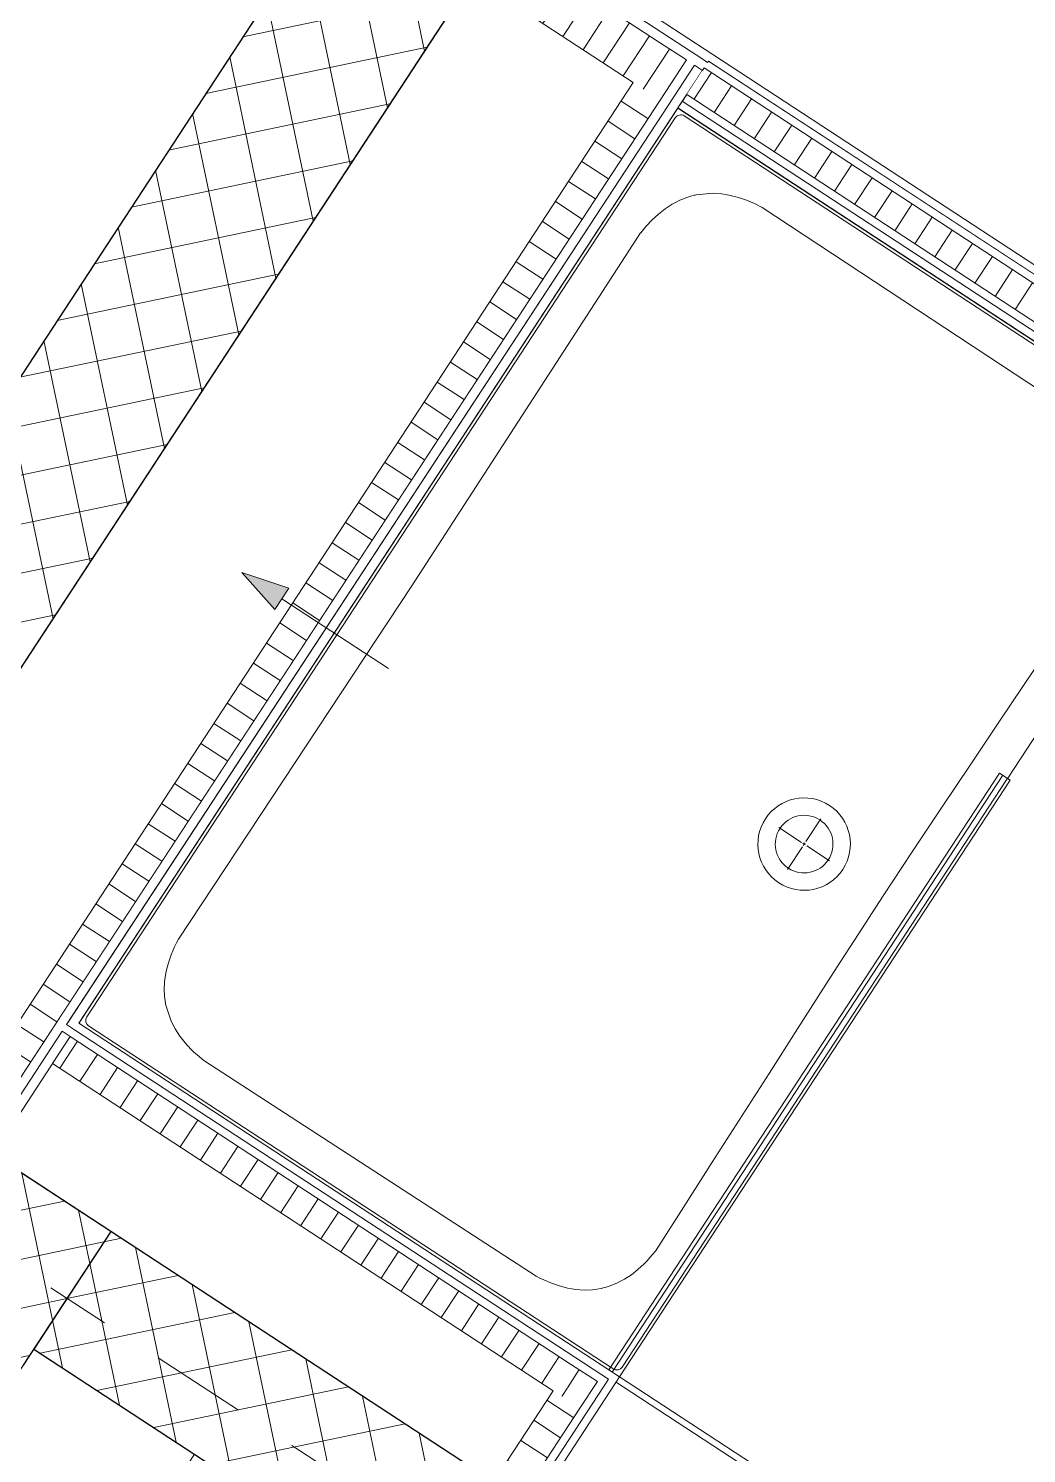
# Model space of a CAD drawing. Header units: metres. Extents: x 2696278.3 to 2696314, y 1245153.2 to 1245192.4.
# Drawn here: x 2696298.548 to 2696300.108, y 1245168.607 to 1245170.835 of the extents above; entities that cross this region are included whole.
import ezdxf

# ---------------------------------------------------------------- set-up
doc = ezdxf.new("R2010")
doc.units = ezdxf.units.M
doc.set_wipeout_variables(frame=1)
doc.linetypes.add('000_hbf_Strichpunkt 3_1_1mm Achsen', pattern=[0.25, 0.15, -0.05, 0, -0.05])
doc.linetypes.add('Wipeout_Contour', pattern=[10000, 0, -10000])
for name, color, linetype in [('0_C22_Innenwandkonstruktion.3D', 7, 'Continuous'), ('0_C22_Innenwandkonstruktion.3D Bauteilschraffuren', 7, 'Continuous'), ('0_C22_Innenwandkonstruktion.3D Schichttrennlinien', 7, 'Continuous'), ('0_E33_Sonnenschutz.3D', 7, 'Continuous'), ('0_G11_Feststehende Trennwand.3D', 7, 'Continuous'), ('0_G11_Feststehende Trennwand.3D Bauteilschraffuren', 7, 'Continuous'), ('0_G20_Bodenbelag.3D', 7, 'Continuous'), ('1_M01_Achsen.V', 7, 'Continuous'), ('1_R01_Raumstempel.V', 7, 'Continuous'), ('1_R01_Raumstempel.V Kontur', 7, 'Continuous')]:
    doc.layers.add(name, color=color, linetype=linetype)
pattern_1 = [(56.8, (2696295.289407, 1245171.756836), (-0.03137866, 0.02053362), [])]
pattern_2 = [(191.8, (2696295.28941, 1245171.756836), (-0.0153372, 0.07341505), []), (281.8, (2696295.28941, 1245171.756836), (0.07341505, 0.0153372), [])]
pattern_3 = [(56.7999, (2696295.289407, 1245171.756836), (-0.0313786, 0.0205337), [])]

msp = doc.modelspace()

# ---------------------------------------------------------------- linework, layer by layer
at = {"layer": '0_E33_Sonnenschutz.3D', "color": 7, "linetype": 'Continuous', "lineweight": 13}
for p, q in [((2696299.5787, 1245170.5713), (2696299.5851, 1245170.5732)), ((2696299.5851, 1245170.5732), (2696299.5884, 1245170.5741)), ((2696299.5884, 1245170.5741), (2696299.59, 1245170.5744)), ((2696299.59, 1245170.5744), (2696299.5917, 1245170.5748)), ((2696299.5917, 1245170.5748), (2696299.6181, 1245170.5772)), ((2696299.6181, 1245170.5772), (2696299.6314, 1245170.5763)), ((2696299.6314, 1245170.5763), (2696299.6381, 1245170.5753)), ((2696299.6381, 1245170.5753), (2696299.6447, 1245170.574)), ((2696299.6447, 1245170.574), (2696299.6576, 1245170.5707)), ((2696299.6576, 1245170.5707), (2696299.6702, 1245170.5663)), ((2696299.6702, 1245170.5663), (2696299.6764, 1245170.5638)), ((2696299.6764, 1245170.5638), (2696299.6826, 1245170.5611)), ((2696299.6826, 1245170.5611), (2696299.6946, 1245170.5551)), ((2696299.6946, 1245170.5551), (2696299.6946, 1245170.5551)), ((2696300.2119, 1245170.214), (2696299.6946, 1245170.5551)), ((2696300.1587, 1245169.8905), (2696300.0669, 1245169.7534)), ((2696300.0669, 1245169.7534), (2696300.0211, 1245169.6848)), ((2696299.3415, 1245168.884), (2696299.3416, 1245168.884)), ((2696299.3416, 1245168.884), (2696299.3416, 1245168.884)), ((2696299.3416, 1245168.884), (2696299.3474, 1245168.881)), ((2696299.3474, 1245168.881), (2696299.3534, 1245168.8782)), ((2696299.3534, 1245168.8782), (2696299.3655, 1245168.8731)), ((2696299.3655, 1245168.8731), (2696299.3779, 1245168.8689)), ((2696299.3779, 1245168.8689), (2696299.3906, 1245168.8656)), ((2696299.3906, 1245168.8656), (2696299.3971, 1245168.8643)), ((2696299.3971, 1245168.8643), (2696299.4037, 1245168.8634)), ((2696299.4037, 1245168.8634), (2696299.4167, 1245168.8625)), ((2696299.4167, 1245168.8625), (2696299.4298, 1245168.863)), ((2696299.4298, 1245168.863), (2696299.4364, 1245168.8638)), ((2696299.4364, 1245168.8638), (2696299.4429, 1245168.865)), ((2696299.4429, 1245168.865), (2696299.4437, 1245168.8651))]:
    msp.add_line(p, q, dxfattribs=at)
at = {"layer": '0_G20_Bodenbelag.3D', "color": 255, "linetype": 'Wipeout_Contour', "lineweight": 18, "flags": 128}
for points in [[(2696300.3432, 1245172.7337), (2696300.4268, 1245172.6789), (2696299.3207, 1245170.9886), (2696302.9565, 1245168.6094), (2696304.6074, 1245171.1323), (2696300.9717, 1245173.5115), (2696300.9416, 1245173.4655), (2696300.8579, 1245173.5202)], [(2696302.0276, 1245169.0978), (2696299.5631, 1245170.7106), (2696298.6213, 1245169.2713), (2696301.9599, 1245167.0866), (2696302.9018, 1245168.5258), (2696302.7762, 1245168.6079)]]:
    msp.add_lwpolyline(points, close=True, dxfattribs=at)
at = {"layer": '1_R01_Raumstempel.V Kontur', "color": 21, "linetype": 'Continuous', "lineweight": 0, "true_color": 0xffa8a8, "flags": 128}
for points in [[(2696300.4022, 1245172.6413), (2696299.3208, 1245170.9886), (2696302.0444, 1245169.2063), (2696301.9897, 1245169.1226), (2696302.7762, 1245168.6079), (2696302.8309, 1245168.6915), (2696302.9564, 1245168.6094), (2696304.6074, 1245171.1323), (2696300.9717, 1245173.5115), (2696300.9169, 1245173.4278), (2696300.8332, 1245173.4826), (2696300.3185, 1245172.696)], [(2696302.9016, 1245168.5256), (2696299.563, 1245170.7104), (2696298.6213, 1245169.2713), (2696301.9599, 1245167.0866)]]:
    msp.add_lwpolyline(points, close=True, dxfattribs=at)
at = {"layer": '1_R01_Raumstempel.V Kontur', "color": 51, "linetype": 'Continuous', "lineweight": 0, "true_color": 0xffffa8, "flags": 128}
msp.add_lwpolyline([(2696297.3338, 1245171.9244), (2696296.3756, 1245170.46), (2696297.9654, 1245169.4197), (2696298.9237, 1245170.884)], close=True, dxfattribs=at)
at = {"layer": '1_R01_Raumstempel.V Kontur', "color": 151, "linetype": 'Continuous', "lineweight": 0, "true_color": 0xa8c0ff, "flags": 128}
for points in [[(2696298.1746, 1245169.2828), (2696298.4256, 1245169.1185), (2696299.4934, 1245170.7502), (2696299.2424, 1245170.9145)], [(2696298.5562, 1245168.7702), (2696297.4885, 1245167.1385), (2696297.7395, 1245166.9742), (2696298.8072, 1245168.6059)]]:
    msp.add_lwpolyline(points, close=True, dxfattribs=at)

# ---------------------------------------------------------------- next in the draw order: wipeouts: each hides what was drawn before it
at = {"color": 254, "linetype": 'Wipeout_Contour', "lineweight": 0, "ltscale": 17.667051}
msp.add_wipeout([(2696299.5889, 1245170.7774), (2696299.5763, 1245170.7856), (2696299.5352, 1245170.7228), (2696299.5478, 1245170.7146)], dxfattribs=at).dxf.layer = '0_C22_Innenwandkonstruktion.3D Bauteilschraffuren'

# ---------------------------------------------------------------- next in the draw order: wipeouts: each hides what was drawn before it
at = {"color": 254, "linetype": 'Wipeout_Contour', "lineweight": 0, "ltscale": 17.723137}
msp.add_wipeout([(2696299.6014, 1245170.7691), (2696299.5889, 1245170.7774), (2696299.5478, 1245170.7146), (2696299.5603, 1245170.7064)], dxfattribs=at).dxf.layer = '0_C22_Innenwandkonstruktion.3D Bauteilschraffuren'

# ---------------------------------------------------------------- next in the draw order: linework, layer by layer
at = {"layer": '0_C22_Innenwandkonstruktion.3D Schichttrennlinien', "color": 7, "linetype": 'Continuous', "lineweight": 5}
msp.add_line((2696299.6014, 1245170.7691), (2696299.5889, 1245170.7774), dxfattribs=at)
at = {"layer": '0_E33_Sonnenschutz.3D', "color": 7, "linetype": 'Continuous', "lineweight": 13}
msp.add_line((2696299.5729, 1245170.6982), (2696300.3929, 1245170.1616), dxfattribs=at)

# ---------------------------------------------------------------- next in the draw order: wipeouts: each hides what was drawn before it
at = {"color": 254, "linetype": 'Wipeout_Contour', "lineweight": 0, "ltscale": 17.144807}
msp.add_wipeout([(2696298.6268, 1245169.2797), (2696299.5603, 1245170.7064), (2696299.5478, 1245170.7146), (2696298.6142, 1245169.2879)], dxfattribs=at).dxf.layer = '0_C22_Innenwandkonstruktion.3D Bauteilschraffuren'

# ---------------------------------------------------------------- next in the draw order: linework, layer by layer
at = {"layer": '0_C22_Innenwandkonstruktion.3D Schichttrennlinien', "color": 7, "linetype": 'Continuous', "lineweight": 13}
msp.add_line((2696299.5603, 1245170.7064), (2696299.6014, 1245170.7691), dxfattribs=at)
at = {"layer": '0_E33_Sonnenschutz.3D', "color": 7, "linetype": 'Continuous', "lineweight": 13}
for p, q in [((2696299.5662, 1245170.5664), (2696299.5787, 1245170.5713)), ((2696299.5602, 1245170.5634), (2696299.5662, 1245170.5664))]:
    msp.add_line(p, q, dxfattribs=at)
msp.add_ellipse((2696299.5674, 1245170.6898), major_axis=(0.00838, -0.00548), ratio=0.999588, start_param=1.570796, end_param=3.141593, dxfattribs=at)

# ---------------------------------------------------------------- next in the draw order: wipeouts: each hides what was drawn before it
at = {"color": 254, "linetype": 'Wipeout_Contour', "lineweight": 0, "ltscale": 16.718565}
msp.add_wipeout([(2696298.6199, 1245169.2692), (2696298.6268, 1245169.2797), (2696298.6142, 1245169.2879), (2696298.6074, 1245169.2775)], dxfattribs=at).dxf.layer = '0_C22_Innenwandkonstruktion.3D Bauteilschraffuren'

# ---------------------------------------------------------------- next in the draw order: wipeouts: each hides what was drawn before it
at = {"color": 254, "linetype": 'Wipeout_Contour', "lineweight": 0, "ltscale": 16.767639}
msp.add_wipeout([(2696298.6005, 1245169.267), (2696298.48, 1245169.0829), (2696298.4926, 1245169.0747), (2696298.6131, 1245169.2588)], dxfattribs=at).dxf.layer = '0_C22_Innenwandkonstruktion.3D Bauteilschraffuren'

# ---------------------------------------------------------------- next in the draw order: wipeouts: each hides what was drawn before it
at = {"color": 254, "linetype": 'Wipeout_Contour', "lineweight": 0, "ltscale": 17.088334}
msp.add_wipeout([(2696298.6074, 1245169.2775), (2696299.5478, 1245170.7146), (2696299.5352, 1245170.7228), (2696298.5948, 1245169.2857)], dxfattribs=at).dxf.layer = '0_C22_Innenwandkonstruktion.3D Bauteilschraffuren'

# ---------------------------------------------------------------- next in the draw order: linework, layer by layer
at = {"layer": '0_C22_Innenwandkonstruktion.3D Schichttrennlinien', "color": 7, "linetype": 'Continuous', "lineweight": 5}
msp.add_line((2696299.5478, 1245170.7146), (2696299.5889, 1245170.7774), dxfattribs=at)
at = {"layer": '0_E33_Sonnenschutz.3D', "color": 7, "linetype": 'Continuous', "lineweight": 13}
for p, q in [((2696299.5543, 1245170.5602), (2696299.5572, 1245170.5618)), ((2696299.5572, 1245170.5618), (2696299.5602, 1245170.5634))]:
    msp.add_line(p, q, dxfattribs=at)

# ---------------------------------------------------------------- next in the draw order: wipeouts: each hides what was drawn before it
at = {"color": 254, "linetype": 'Wipeout_Contour', "lineweight": 0, "ltscale": 16.66224}
msp.add_wipeout([(2696298.6005, 1245169.267), (2696298.6074, 1245169.2775), (2696298.5948, 1245169.2857), (2696298.588, 1245169.2752)], dxfattribs=at).dxf.layer = '0_C22_Innenwandkonstruktion.3D Bauteilschraffuren'

# ---------------------------------------------------------------- next in the draw order: wipeouts: each hides what was drawn before it
at = {"color": 254, "linetype": 'Wipeout_Contour', "lineweight": 0, "ltscale": 16.708391}
msp.add_wipeout([(2696298.588, 1245169.2752), (2696298.4675, 1245169.0911), (2696298.48, 1245169.0829), (2696298.6005, 1245169.267)], dxfattribs=at).dxf.layer = '0_C22_Innenwandkonstruktion.3D Bauteilschraffuren'

# ---------------------------------------------------------------- next in the draw order: wipeouts: each hides what was drawn before it
at = {"color": 254, "linetype": 'Wipeout_Contour', "lineweight": 0, "ltscale": 17.008894}
msp.add_wipeout([(2696299.4934, 1245170.7502), (2696298.4257, 1245169.1185), (2696298.4675, 1245169.0911), (2696299.5352, 1245170.7228)], dxfattribs=at).dxf.layer = '0_C22_Innenwandkonstruktion.3D Bauteilschraffuren'

# ---------------------------------------------------------------- next in the draw order: hatches: boundary and pattern name
at = {"layer": '0_C22_Innenwandkonstruktion.3D Bauteilschraffuren', "linetype": 'Continuous', "lineweight": 0, "true_color": 0x000000}
h = msp.add_hatch(dxfattribs=at)
h.set_pattern_fill('DÄMMSTOFF__ALLGEMEIN_VER_31', color=18, angle=-33.2, style=0, pattern_type=2)
h.set_pattern_definition([(326.8, (2696295.289407, 1245171.756836), (0.02053362, 0.03137866), [])])
h.paths.add_polyline_path([(2696299.4934, 1245170.7502), (2696298.4257, 1245169.1185), (2696298.4675, 1245169.0911), (2696299.5352, 1245170.7228)])
at = {"layer": '1_R01_Raumstempel.V', "linetype": 'Continuous', "lineweight": 0, "true_color": 0x000000}
msp.add_hatch(color=18, dxfattribs=at).paths.add_polyline_path([(2696298.8815, 1245169.9841), (2696298.933, 1245169.9265), (2696298.9549, 1245169.96)])

# ---------------------------------------------------------------- next in the draw order: linework, layer by layer
at = {"layer": '0_C22_Innenwandkonstruktion.3D', "color": 7, "linetype": 'Continuous', "lineweight": 13, "flags": 128}
for points in [[(2696299.4934, 1245170.7502), (2696298.4257, 1245169.1185)], [(2696298.6268, 1245169.2797), (2696299.5603, 1245170.7064)], [(2696298.4926, 1245169.0747), (2696298.6131, 1245169.2588)]]:
    msp.add_lwpolyline(points, dxfattribs=at)
at = {"layer": '0_C22_Innenwandkonstruktion.3D Schichttrennlinien', "color": 7, "linetype": 'Continuous', "lineweight": 5}
for p, q in [((2696299.5763, 1245170.7856), (2696299.5352, 1245170.7228)), ((2696298.4675, 1245169.0911), (2696299.5352, 1245170.7228)), ((2696298.6074, 1245169.2775), (2696299.5478, 1245170.7146)), ((2696298.6199, 1245169.2692), (2696298.6074, 1245169.2775)), ((2696298.48, 1245169.0829), (2696298.6005, 1245169.267)), ((2696298.6005, 1245169.267), (2696298.6131, 1245169.2588))]:
    msp.add_line(p, q, dxfattribs=at)
at = {"layer": '0_E33_Sonnenschutz.3D', "color": 7, "linetype": 'Continuous', "lineweight": 13}
for p, q in [((2696299.5326, 1245170.5446), (2696299.5431, 1245170.5528)), ((2696299.5431, 1245170.5528), (2696299.5543, 1245170.5602)), ((2696299.5091, 1245170.5207), (2696299.5135, 1245170.5258)), ((2696299.5135, 1245170.5258), (2696299.5228, 1245170.5355)), ((2696299.5228, 1245170.5355), (2696299.5326, 1245170.5446)), ((2696299.1459, 1245169.9618), (2696299.5048, 1245170.5153)), ((2696299.5049, 1245170.5155), (2696299.5091, 1245170.5207)), ((2696299.5049, 1245170.5155), (2696299.5049, 1245170.5155)), ((2696299.1459, 1245169.9617), (2696298.7823, 1245169.4112)), ((2696298.7822, 1245169.4111), (2696298.7792, 1245169.4051)), ((2696298.7822, 1245169.4111), (2696298.7822, 1245169.4111)), ((2696298.7763, 1245169.3991), (2696298.771, 1245169.3867)), ((2696298.7792, 1245169.4051), (2696298.7763, 1245169.3991)), ((2696298.7666, 1245169.3741), (2696298.7633, 1245169.3612)), ((2696298.771, 1245169.3867), (2696298.7666, 1245169.3741)), ((2696298.7607, 1245169.3446), (2696298.7604, 1245169.3413)), ((2696298.7611, 1245169.348), (2696298.7607, 1245169.3446)), ((2696298.7633, 1245169.3612), (2696298.7611, 1245169.348)), ((2696298.7604, 1245169.3413), (2696298.7601, 1245169.3345)), ((2696298.7601, 1245169.3345), (2696298.7606, 1245169.3212)), ((2696298.7606, 1245169.3212), (2696298.7614, 1245169.3145)), ((2696298.7614, 1245169.3145), (2696298.762, 1245169.3111)), ((2696298.762, 1245169.3111), (2696298.7623, 1245169.3095)), ((2696298.7623, 1245169.3095), (2696298.7626, 1245169.3078)), ((2696298.7626, 1245169.3078), (2696298.771, 1245169.2827)), ((2696298.771, 1245169.2827), (2696298.7772, 1245169.2709)), ((2696298.7772, 1245169.2709), (2696298.7807, 1245169.2651)), ((2696298.7807, 1245169.2651), (2696298.7845, 1245169.2596)), ((2696298.7845, 1245169.2596), (2696298.7928, 1245169.2491)), ((2696298.7928, 1245169.2491), (2696298.8018, 1245169.2393)), ((2696298.8018, 1245169.2393), (2696298.8066, 1245169.2346)), ((2696298.8066, 1245169.2346), (2696298.8116, 1245169.2301)), ((2696298.8116, 1245169.2301), (2696298.8219, 1245169.2214)), ((2696298.8219, 1245169.2214), (2696298.8219, 1245169.2214)), ((2696299.3416, 1245168.884), (2696298.8219, 1245169.2214))]:
    msp.add_line(p, q, dxfattribs=at)
msp.add_ellipse((2696298.6475, 1245169.284), major_axis=(0.00838, -0.00548), ratio=0.999588, start_param=3.141593, end_param=4.712389, dxfattribs=at)
at = {"layer": '1_R01_Raumstempel.V', "color": 7, "linetype": 'Continuous', "lineweight": 13}
for p, q in [((2696298.8815, 1245169.9841), (2696298.9549, 1245169.96)), ((2696298.8815, 1245169.9841), (2696298.933, 1245169.9265)), ((2696298.9549, 1245169.96), (2696298.933, 1245169.9265))]:
    msp.add_line(p, q, dxfattribs=at)
at = {"layer": '1_R01_Raumstempel.V', "color": 7, "linetype": 'Continuous', "lineweight": 18, "flags": 128}
msp.add_lwpolyline([(2696299.1107, 1245169.8341), (2696298.944, 1245169.9433)], dxfattribs=at)

# ---------------------------------------------------------------- next in the draw order: wipeouts: each hides what was drawn before it
at = {"color": 254, "linetype": 'Wipeout_Contour', "lineweight": 0, "ltscale": 17.153065}
msp.add_wipeout([(2696299.3126, 1245170.9761), (2696299.6096, 1245170.7817), (2696299.6178, 1245170.7942), (2696299.3208, 1245170.9886)], dxfattribs=at).dxf.layer = '0_C22_Innenwandkonstruktion.3D Bauteilschraffuren'
at = {"color": 254, "linetype": 'Wipeout_Contour', "lineweight": 0, "ltscale": 20.837768}
msp.add_wipeout([(2696299.4719, 1245168.7267), (2696300.0824, 1245169.6597), (2696300.0657, 1245169.6706), (2696299.4551, 1245168.7376)], dxfattribs=at).dxf.layer = '0_G11_Feststehende Trennwand.3D Bauteilschraffuren'

# ---------------------------------------------------------------- next in the draw order: hatches: boundary and pattern name
at = {"layer": '0_G11_Feststehende Trennwand.3D Bauteilschraffuren', "linetype": 'Continuous', "lineweight": 0, "true_color": 0x000000}
h = msp.add_hatch(dxfattribs=at)
h.set_pattern_fill('GLAS_0001', color=18, angle=-33.2, style=0, pattern_type=2)
h.set_pattern_definition([(236.80002, (2696295.289407, 1245171.756836), (0.012551467, -0.008213445), [])])
h.paths.add_polyline_path([(2696299.4719, 1245168.7267), (2696300.0824, 1245169.6597), (2696300.0657, 1245169.6706), (2696299.4551, 1245168.7376)])

# ---------------------------------------------------------------- next in the draw order: linework, layer by layer
at = {"layer": '0_C22_Innenwandkonstruktion.3D', "color": 7, "linetype": 'Continuous', "lineweight": 13, "flags": 128}
for points in [[(2696299.4719, 1245168.7267), (2696299.3377, 1245168.5217)], [(2696301.9654, 1245167.0949), (2696299.4719, 1245168.7267)]]:
    msp.add_lwpolyline(points, dxfattribs=at)
at = {"layer": '0_E33_Sonnenschutz.3D', "color": 7, "linetype": 'Continuous', "lineweight": 13}
for p, q in [((2696298.6391, 1245169.2895), (2696299.559, 1245170.6953)), ((2696300.3958, 1245170.1477), (2696299.4759, 1245168.742)), ((2696300.0211, 1245169.6848), (2696299.9752, 1245169.6162)), ((2696299.9752, 1245169.6162), (2696299.9523, 1245169.5819)), ((2696299.7631, 1245169.5638), (2696299.7864, 1245169.5994)), ((2696299.7562, 1245169.5624), (2696299.7206, 1245169.5857)), ((2696299.9523, 1245169.5819), (2696299.9295, 1245169.5476)), ((2696299.7576, 1245169.5555), (2696299.7344, 1245169.5199)), ((2696299.7604, 1245169.5597), (2696299.7583, 1245169.561)), ((2696299.7604, 1245169.5597), (2696299.759, 1245169.5576)), ((2696299.7604, 1245169.5597), (2696299.7618, 1245169.5618)), ((2696299.7604, 1245169.5597), (2696299.7625, 1245169.5583)), ((2696299.7646, 1245169.5569), (2696299.8002, 1245169.5336)), ((2696299.9295, 1245169.5476), (2696299.884, 1245169.4788)), ((2696299.8392, 1245169.4095), (2696299.884, 1245169.4788)), ((2696299.8168, 1245169.3749), (2696299.8392, 1245169.4095)), ((2696299.7945, 1245169.3402), (2696299.8168, 1245169.3749)), ((2696299.7501, 1245169.2707), (2696299.7945, 1245169.3402)), ((2696299.4621, 1245168.7391), (2696298.642, 1245169.2757)), ((2696299.7056, 1245169.2012), (2696299.7501, 1245169.2707)), ((2696299.6167, 1245169.0622), (2696299.7056, 1245169.2012)), ((2696299.5722, 1245168.9927), (2696299.6167, 1245169.0622)), ((2696299.5278, 1245168.9233), (2696299.5722, 1245168.9927)), ((2696299.5236, 1245168.9181), (2696299.5278, 1245168.9233)), ((2696299.5278, 1245168.9233), (2696299.5278, 1245168.9233)), ((2696299.5278, 1245168.9233), (2696299.5278, 1245168.9233)), ((2696299.5006, 1245168.8946), (2696299.5102, 1245168.9035)), ((2696299.5102, 1245168.9035), (2696299.5148, 1245168.9083)), ((2696299.5148, 1245168.9083), (2696299.5193, 1245168.9131)), ((2696299.5193, 1245168.9131), (2696299.5236, 1245168.9181)), ((2696299.4677, 1245168.8732), (2696299.4736, 1245168.8761)), ((2696299.4736, 1245168.8761), (2696299.4794, 1245168.8793)), ((2696299.4794, 1245168.8793), (2696299.4904, 1245168.8865)), ((2696299.4904, 1245168.8865), (2696299.5006, 1245168.8946)), ((2696299.4437, 1245168.8651), (2696299.4445, 1245168.8653)), ((2696299.4445, 1245168.8653), (2696299.4461, 1245168.8657)), ((2696299.4461, 1245168.8657), (2696299.4493, 1245168.8665)), ((2696299.4493, 1245168.8665), (2696299.4555, 1245168.8684)), ((2696299.4555, 1245168.8684), (2696299.4677, 1245168.8732))]:
    msp.add_line(p, q, dxfattribs=at)
for major_axis in [(0.0605, -0.0396), (0.0377, -0.0247)]:
    msp.add_ellipse((2696299.7604, 1245169.5597), major_axis=major_axis, ratio=0.999588, dxfattribs=at)
msp.add_ellipse((2696299.4675, 1245168.7474), major_axis=(0.00838, -0.00548), ratio=0.999588, start_param=4.712389, end_param=6.283185, dxfattribs=at)
at = {"layer": '0_G11_Feststehende Trennwand.3D', "color": 7, "linetype": 'Continuous', "lineweight": 13, "flags": 128}
for points in [[(2696300.0657, 1245169.6706), (2696299.4551, 1245168.7376)], [(2696299.4719, 1245168.7267), (2696300.0824, 1245169.6597)], [(2696300.0824, 1245169.6597), (2696300.0657, 1245169.6706)], [(2696299.4551, 1245168.7376), (2696299.4719, 1245168.7267)]]:
    msp.add_lwpolyline(points, dxfattribs=at)

# ---------------------------------------------------------------- next in the draw order: wipeouts: each hides what was drawn before it
at = {"color": 254, "linetype": 'Wipeout_Contour', "lineweight": 0, "ltscale": 17.077947}
msp.add_wipeout([(2696299.5845, 1245170.7981), (2696299.3126, 1245170.9761), (2696299.3043, 1245170.9635), (2696299.5763, 1245170.7856)], dxfattribs=at).dxf.layer = '0_C22_Innenwandkonstruktion.3D Bauteilschraffuren'

# ---------------------------------------------------------------- next in the draw order: wipeouts: each hides what was drawn before it
at = {"color": 254, "linetype": 'Wipeout_Contour', "lineweight": 0, "ltscale": 16.872469}
msp.add_wipeout([(2696299.5345, 1245170.8129), (2696299.2834, 1245170.9772), (2696299.2424, 1245170.9145), (2696299.4934, 1245170.7502)], dxfattribs=at).dxf.layer = '0_C22_Innenwandkonstruktion.3D Bauteilschraffuren'
at = {"color": 254, "linetype": 'Wipeout_Contour', "lineweight": 0, "ltscale": 17.732444}
msp.add_wipeout([(2696299.5971, 1245170.7899), (2696299.5845, 1245170.7981), (2696299.5763, 1245170.7856), (2696299.5889, 1245170.7774)], dxfattribs=at).dxf.layer = '0_C22_Innenwandkonstruktion.3D Bauteilschraffuren'
at = {"color": 254, "linetype": 'Wipeout_Contour', "lineweight": 0, "ltscale": 12.670627}
msp.add_wipeout([(2696298.6767, 1245168.9542), (2696298.3306, 1245168.8819), (2696298.5398, 1245168.7451)], dxfattribs=at).dxf.layer = '0_C22_Innenwandkonstruktion.3D Bauteilschraffuren'

# ---------------------------------------------------------------- next in the draw order: hatches: boundary and pattern name
at = {"layer": '0_C22_Innenwandkonstruktion.3D Bauteilschraffuren', "linetype": 'Continuous', "lineweight": 0, "true_color": 0x000000}
h = msp.add_hatch(dxfattribs=at)
h.set_pattern_fill('DÄMMSTOFF__ALLGEMEIN_VER_31', color=18, angle=-33.2, style=0, pattern_type=2)
h.set_pattern_definition(pattern_1)
h.paths.add_polyline_path([(2696299.5345, 1245170.8129), (2696299.2834, 1245170.9772), (2696299.2424, 1245170.9145), (2696299.4934, 1245170.7502)])
h = msp.add_hatch(dxfattribs=at)
h.set_pattern_fill('BETON_0001', color=18, angle=-33.2, style=0, pattern_type=2)
h.set_pattern_definition(pattern_2)
h.paths.add_polyline_path([(2696298.6767, 1245168.9542), (2696298.3306, 1245168.8819), (2696298.5398, 1245168.7451)])

# ---------------------------------------------------------------- next in the draw order: wipeouts: each hides what was drawn before it
at = {"color": 254, "linetype": 'Wipeout_Contour', "lineweight": 0, "ltscale": 17.788313}
msp.add_wipeout([(2696299.5889, 1245170.7774), (2696299.6014, 1245170.7691), (2696299.6096, 1245170.7817), (2696299.5971, 1245170.7899)], dxfattribs=at).dxf.layer = '0_C22_Innenwandkonstruktion.3D Bauteilschraffuren'

# ---------------------------------------------------------------- next in the draw order: linework, layer by layer
at = {"layer": '0_C22_Innenwandkonstruktion.3D', "color": 7, "linetype": 'Continuous', "lineweight": 13, "flags": 128}
for points in [[(2696299.6014, 1245170.7691), (2696299.6041, 1245170.7733)], [(2696299.6096, 1245170.7817), (2696299.611, 1245170.7838)]]:
    msp.add_lwpolyline(points, dxfattribs=at)
at = {"layer": '0_C22_Innenwandkonstruktion.3D Schichttrennlinien', "color": 7, "linetype": 'Continuous', "lineweight": 5}
for p, q in [((2696299.6014, 1245170.7691), (2696299.5889, 1245170.7774)), ((2696299.6096, 1245170.7817), (2696299.5971, 1245170.7899))]:
    msp.add_line(p, q, dxfattribs=at)

# ---------------------------------------------------------------- next in the draw order: wipeouts: each hides what was drawn before it
at = {"color": 254, "linetype": 'Wipeout_Contour', "lineweight": 0, "ltscale": 17.543038}
msp.add_wipeout([(2696299.5763, 1245170.7856), (2696299.5345, 1245170.8129), (2696299.4934, 1245170.7502), (2696299.5352, 1245170.7228)], dxfattribs=at).dxf.layer = '0_C22_Innenwandkonstruktion.3D Bauteilschraffuren'
at = {"color": 254, "linetype": 'Wipeout_Contour', "lineweight": 0, "ltscale": 13.219767}
msp.add_wipeout([(2696298.4675, 1245169.0911), (2696298.3306, 1245168.8819), (2696298.6767, 1245168.9542)], dxfattribs=at).dxf.layer = '0_C22_Innenwandkonstruktion.3D Bauteilschraffuren'

# ---------------------------------------------------------------- next in the draw order: hatches: boundary and pattern name
at = {"layer": '0_C22_Innenwandkonstruktion.3D Bauteilschraffuren', "linetype": 'Continuous', "lineweight": 0, "true_color": 0x000000}
h = msp.add_hatch(dxfattribs=at)
h.set_pattern_fill('DÄMMSTOFF__ALLGEMEIN_VER_31', color=18, angle=-33.2, style=0, pattern_type=2)
h.set_pattern_definition(pattern_1)
h.paths.add_polyline_path([(2696299.5763, 1245170.7856), (2696299.5345, 1245170.8129), (2696299.4934, 1245170.7502), (2696299.5352, 1245170.7228)])
h = msp.add_hatch(dxfattribs=at)
h.set_pattern_fill('BETON_0001', color=18, angle=-33.2, style=0, pattern_type=2)
h.set_pattern_definition(pattern_2)
h.paths.add_polyline_path([(2696298.4675, 1245169.0911), (2696298.3306, 1245168.8819), (2696298.6767, 1245168.9542)])

# ---------------------------------------------------------------- next in the draw order: linework, layer by layer
at = {"layer": '0_C22_Innenwandkonstruktion.3D', "color": 7, "linetype": 'Continuous', "lineweight": 13, "flags": 128}
for points in [[(2696299.6178, 1245170.7942), (2696299.3208, 1245170.9886)], [(2696299.2424, 1245170.9145), (2696299.4934, 1245170.7502)], [(2696299.5603, 1245170.7064), (2696299.5768, 1245170.7315)]]:
    msp.add_lwpolyline(points, dxfattribs=at)
at = {"layer": '0_C22_Innenwandkonstruktion.3D', "color": 7, "linetype": 'Continuous', "lineweight": 25, "flags": 128}
for points in [[(2696298.6767, 1245168.9542), (2696298.1746, 1245169.2828)], [(2696298.6767, 1245168.9542), (2696298.5398, 1245168.7451)]]:
    msp.add_lwpolyline(points, dxfattribs=at)
at = {"layer": '0_C22_Innenwandkonstruktion.3D Schichttrennlinien', "color": 7, "linetype": 'Continuous', "lineweight": 5}
for p, q in [((2696299.5845, 1245170.7981), (2696299.3126, 1245170.9761)), ((2696299.5345, 1245170.8129), (2696299.3043, 1245170.9635)), ((2696299.5763, 1245170.7856), (2696299.5345, 1245170.8129)), ((2696299.5971, 1245170.7899), (2696299.5845, 1245170.7981)), ((2696299.5763, 1245170.7856), (2696299.5352, 1245170.7228))]:
    msp.add_line(p, q, dxfattribs=at)
at = {"layer": '0_C22_Innenwandkonstruktion.3D Schichttrennlinien', "color": 7, "linetype": 'Continuous', "lineweight": 13}
msp.add_line((2696299.5603, 1245170.7064), (2696299.6014, 1245170.7691), dxfattribs=at)

# ---------------------------------------------------------------- next in the draw order: wipeouts: each hides what was drawn before it
at = {"color": 254, "linetype": 'Wipeout_Contour', "lineweight": 0, "ltscale": 15.635773}
msp.add_wipeout([(2696298.1746, 1245169.2828), (2696299.5599, 1245171.3998), (2696299.2686, 1245171.4112), (2696297.9654, 1245169.4197)], dxfattribs=at).dxf.layer = '0_C22_Innenwandkonstruktion.3D Bauteilschraffuren'
at = {"color": 254, "linetype": 'Wipeout_Contour', "lineweight": 0, "ltscale": 25.30325}
msp.add_wipeout([(2696298.5562, 1245168.7702), (2696301.7108, 1245166.7058), (2696301.8313, 1245166.8899), (2696298.6767, 1245168.9542)], dxfattribs=at).dxf.layer = '0_C22_Innenwandkonstruktion.3D Bauteilschraffuren'

# ---------------------------------------------------------------- next in the draw order: hatches: boundary and pattern name
at = {"layer": '0_C22_Innenwandkonstruktion.3D Bauteilschraffuren', "linetype": 'Continuous', "lineweight": 0, "true_color": 0x000000}
h = msp.add_hatch(dxfattribs=at)
h.set_pattern_fill('BETON_0001', color=18, angle=-33.2, style=0, pattern_type=2)
h.set_pattern_definition([(101.8, (2696295.28941, 1245171.756836), (0.073415, 0.0153372), []), (191.8, (2696295.28941, 1245171.756836), (-0.0153372, 0.073415), [])])
h.paths.add_polyline_path([(2696298.1746, 1245169.2828), (2696299.5599, 1245171.3998), (2696299.2686, 1245171.4112), (2696297.9654, 1245169.4197)])
h = msp.add_hatch(dxfattribs=at)
h.set_pattern_fill('BETON_0001', color=18, angle=-33.2, style=0, pattern_type=2)
h.set_pattern_definition(pattern_2)
h.paths.add_polyline_path([(2696298.5562, 1245168.7702), (2696301.7108, 1245166.7058), (2696301.8313, 1245166.8899), (2696298.6767, 1245168.9542)])

# ---------------------------------------------------------------- next in the draw order: linework, layer by layer
at = {"layer": '0_C22_Innenwandkonstruktion.3D', "color": 7, "linetype": 'Continuous', "lineweight": 25, "flags": 128}
for points in [[(2696298.1746, 1245169.2828), (2696299.5599, 1245171.3998)], [(2696298.9237, 1245170.884), (2696297.9654, 1245169.4197)], [(2696298.6767, 1245168.9542), (2696298.5562, 1245168.7702)], [(2696301.8313, 1245166.8899), (2696298.6767, 1245168.9542)], [(2696298.5562, 1245168.7702), (2696301.7108, 1245166.7058)]]:
    msp.add_lwpolyline(points, dxfattribs=at)

# ---------------------------------------------------------------- next in the draw order: wipeouts: each hides what was drawn before it
at = {"color": 254, "linetype": 'Wipeout_Contour', "lineweight": 0, "ltscale": 23.165671}
msp.add_wipeout([(2696301.9965, 1245169.1331), (2696299.5699, 1245170.721), (2696299.5631, 1245170.7106), (2696301.9897, 1245169.1226)], dxfattribs=at).dxf.layer = '0_C22_Innenwandkonstruktion.3D Bauteilschraffuren'
at = {"color": 254, "linetype": 'Wipeout_Contour', "lineweight": 0, "ltscale": 16.721665}
msp.add_wipeout([(2696298.6131, 1245169.2588), (2696298.6199, 1245169.2692), (2696298.6074, 1245169.2775), (2696298.6005, 1245169.267)], dxfattribs=at).dxf.layer = '0_C22_Innenwandkonstruktion.3D Bauteilschraffuren'
at = {"color": 254, "linetype": 'Wipeout_Contour', "lineweight": 0, "ltscale": 15.081027}
msp.add_wipeout([(2696299.4546, 1245168.7231), (2696299.465, 1245168.7162), (2696299.4719, 1245168.7267)], dxfattribs=at).dxf.layer = '0_C22_Innenwandkonstruktion.3D Bauteilschraffuren'

# ---------------------------------------------------------------- next in the draw order: wipeouts: each hides what was drawn before it
at = {"color": 254, "linetype": 'Wipeout_Contour', "lineweight": 0, "ltscale": 23.17825}
msp.add_wipeout([(2696299.5699, 1245170.721), (2696301.9965, 1245169.1331), (2696302.0034, 1245169.1436), (2696299.5768, 1245170.7315)], dxfattribs=at).dxf.layer = '0_C22_Innenwandkonstruktion.3D Bauteilschraffuren'
at = {"color": 254, "linetype": 'Wipeout_Contour', "lineweight": 0, "ltscale": 15.046861}
msp.add_wipeout([(2696299.4373, 1245168.7194), (2696299.4477, 1245168.7126), (2696299.4546, 1245168.7231)], dxfattribs=at).dxf.layer = '0_C22_Innenwandkonstruktion.3D Bauteilschraffuren'

# ---------------------------------------------------------------- next in the draw order: wipeouts: each hides what was drawn before it
at = {"color": 254, "linetype": 'Wipeout_Contour', "lineweight": 0, "ltscale": 23.256024}
msp.add_wipeout([(2696299.611, 1245170.7838), (2696302.0376, 1245169.1959), (2696302.0444, 1245169.2063), (2696299.6178, 1245170.7942)], dxfattribs=at).dxf.layer = '0_C22_Innenwandkonstruktion.3D Bauteilschraffuren'
at = {"color": 254, "linetype": 'Wipeout_Contour', "lineweight": 0, "ltscale": 14.980682}
msp.add_wipeout([(2696299.3681, 1245168.705), (2696299.4099, 1245168.6776), (2696299.4373, 1245168.7194)], dxfattribs=at).dxf.layer = '0_C22_Innenwandkonstruktion.3D Bauteilschraffuren'

# ---------------------------------------------------------------- next in the draw order: hatches: boundary and pattern name
at = {"layer": '0_C22_Innenwandkonstruktion.3D Bauteilschraffuren', "linetype": 'Continuous', "lineweight": 0, "true_color": 0x000000}
h = msp.add_hatch(dxfattribs=at)
h.set_pattern_fill('DÄMMSTOFF__ALLGEMEIN_VER_31', color=18, angle=-33.2, style=0, pattern_type=2)
h.set_pattern_definition(pattern_3)
h.paths.add_polyline_path([(2696299.3681, 1245168.705), (2696299.4099, 1245168.6776), (2696299.4373, 1245168.7194)])

# ---------------------------------------------------------------- next in the draw order: wipeouts: each hides what was drawn before it
at = {"color": 254, "linetype": 'Wipeout_Contour', "lineweight": 0, "ltscale": 23.242789}
msp.add_wipeout([(2696299.611, 1245170.7838), (2696299.6041, 1245170.7733), (2696302.0307, 1245169.1854), (2696302.0376, 1245169.1959)], dxfattribs=at).dxf.layer = '0_C22_Innenwandkonstruktion.3D Bauteilschraffuren'

# ---------------------------------------------------------------- next in the draw order: wipeouts: each hides what was drawn before it
at = {"color": 254, "linetype": 'Wipeout_Contour', "lineweight": 0, "ltscale": 23.20868}
msp.add_wipeout([(2696299.5768, 1245170.7315), (2696302.0034, 1245169.1436), (2696302.0307, 1245169.1854), (2696299.6041, 1245170.7733)], dxfattribs=at).dxf.layer = '0_C22_Innenwandkonstruktion.3D Bauteilschraffuren'
at = {"color": 254, "linetype": 'Wipeout_Contour', "lineweight": 0, "ltscale": 18.740061}
msp.add_wipeout([(2696299.4614, 1245168.7335), (2696298.6268, 1245169.2797), (2696298.6199, 1245169.2692), (2696299.4546, 1245168.7231)], dxfattribs=at).dxf.layer = '0_C22_Innenwandkonstruktion.3D Bauteilschraffuren'

# ---------------------------------------------------------------- next in the draw order: hatches: boundary and pattern name
at = {"layer": '0_C22_Innenwandkonstruktion.3D Bauteilschraffuren', "linetype": 'Continuous', "lineweight": 0, "true_color": 0x000000}
h = msp.add_hatch(dxfattribs=at)
h.set_pattern_fill('DÄMMSTOFF__ALLGEMEIN_VER_31', color=18, angle=-33.2, style=0, pattern_type=2)
h.set_pattern_definition(pattern_1)
h.paths.add_polyline_path([(2696299.5768, 1245170.7315), (2696302.0034, 1245169.1436), (2696302.0307, 1245169.1854), (2696299.6041, 1245170.7733)])

# ---------------------------------------------------------------- next in the draw order: linework, layer by layer
at = {"layer": '0_C22_Innenwandkonstruktion.3D', "color": 7, "linetype": 'Continuous', "lineweight": 13, "flags": 128}
for points in [[(2696302.0444, 1245169.2063), (2696299.6178, 1245170.7942)], [(2696299.6041, 1245170.7733), (2696299.6014, 1245170.7691)], [(2696299.611, 1245170.7838), (2696299.6096, 1245170.7817)], [(2696299.5768, 1245170.7315), (2696299.5631, 1245170.7106)], [(2696299.5631, 1245170.7106), (2696301.9897, 1245169.1226)]]:
    msp.add_lwpolyline(points, dxfattribs=at)
at = {"layer": '0_C22_Innenwandkonstruktion.3D Schichttrennlinien', "color": 7, "linetype": 'Continuous', "lineweight": 5}
for p, q in [((2696302.0307, 1245169.1854), (2696299.6041, 1245170.7733)), ((2696302.0376, 1245169.1959), (2696299.611, 1245170.7838)), ((2696299.5768, 1245170.7315), (2696302.0034, 1245169.1436)), ((2696299.5699, 1245170.721), (2696301.9965, 1245169.1331))]:
    msp.add_line(p, q, dxfattribs=at)

# ---------------------------------------------------------------- next in the draw order: wipeouts: each hides what was drawn before it
at = {"color": 254, "linetype": 'Wipeout_Contour', "lineweight": 0, "ltscale": 16.012802}
msp.add_wipeout([(2696299.4546, 1245168.7231), (2696299.4719, 1245168.7267), (2696299.4614, 1245168.7335)], dxfattribs=at).dxf.layer = '0_C22_Innenwandkonstruktion.3D Bauteilschraffuren'

# ---------------------------------------------------------------- next in the draw order: wipeouts: each hides what was drawn before it
at = {"color": 254, "linetype": 'Wipeout_Contour', "lineweight": 0, "ltscale": 18.718475}
msp.add_wipeout([(2696299.4441, 1245168.7299), (2696298.6199, 1245169.2692), (2696298.6131, 1245169.2588), (2696299.4373, 1245168.7194)], dxfattribs=at).dxf.layer = '0_C22_Innenwandkonstruktion.3D Bauteilschraffuren'

# ---------------------------------------------------------------- next in the draw order: wipeouts: each hides what was drawn before it
at = {"color": 254, "linetype": 'Wipeout_Contour', "lineweight": 0, "ltscale": 18.628527}
msp.add_wipeout([(2696299.3954, 1245168.7468), (2696298.6131, 1245169.2588), (2696298.5857, 1245169.2169), (2696299.3681, 1245168.705)], dxfattribs=at).dxf.layer = '0_C22_Innenwandkonstruktion.3D Bauteilschraffuren'
at = {"color": 254, "linetype": 'Wipeout_Contour', "lineweight": 0, "ltscale": 15.975901}
msp.add_wipeout([(2696299.4373, 1245168.7194), (2696299.4546, 1245168.7231), (2696299.4441, 1245168.7299)], dxfattribs=at).dxf.layer = '0_C22_Innenwandkonstruktion.3D Bauteilschraffuren'

# ---------------------------------------------------------------- next in the draw order: hatches: boundary and pattern name
at = {"layer": '0_C22_Innenwandkonstruktion.3D Bauteilschraffuren', "linetype": 'Continuous', "lineweight": 0, "true_color": 0x000000}
h = msp.add_hatch(dxfattribs=at)
h.set_pattern_fill('DÄMMSTOFF__ALLGEMEIN_VER_31', color=18, angle=-33.2, style=0, pattern_type=2)
h.set_pattern_definition(pattern_3)
h.paths.add_polyline_path([(2696299.3954, 1245168.7468), (2696298.6131, 1245169.2588), (2696298.5857, 1245169.2169), (2696299.3681, 1245168.705)])

# ---------------------------------------------------------------- next in the draw order: linework, layer by layer
at = {"layer": '0_C22_Innenwandkonstruktion.3D', "color": 7, "linetype": 'Continuous', "lineweight": 13, "flags": 128}
for points in [[(2696298.5857, 1245169.2169), (2696298.6131, 1245169.2588)], [(2696299.4719, 1245168.7267), (2696299.465, 1245168.7162)]]:
    msp.add_lwpolyline(points, dxfattribs=at)
at = {"layer": '0_C22_Innenwandkonstruktion.3D Schichttrennlinien', "color": 7, "linetype": 'Continuous', "lineweight": 5}
for p, q in [((2696298.6199, 1245169.2692), (2696298.6074, 1245169.2775)), ((2696298.6005, 1245169.267), (2696298.6131, 1245169.2588))]:
    msp.add_line(p, q, dxfattribs=at)

# ---------------------------------------------------------------- next in the draw order: wipeouts: each hides what was drawn before it
at = {"color": 254, "linetype": 'Wipeout_Contour', "lineweight": 0, "ltscale": 15.862851}
msp.add_wipeout([(2696299.3954, 1245168.7468), (2696299.3681, 1245168.705), (2696299.4373, 1245168.7194)], dxfattribs=at).dxf.layer = '0_C22_Innenwandkonstruktion.3D Bauteilschraffuren'

# ---------------------------------------------------------------- next in the draw order: hatches: boundary and pattern name
at = {"layer": '0_C22_Innenwandkonstruktion.3D Bauteilschraffuren', "linetype": 'Continuous', "lineweight": 0, "true_color": 0x000000}
h = msp.add_hatch(dxfattribs=at)
h.set_pattern_fill('DÄMMSTOFF__ALLGEMEIN_VER_31', color=18, angle=-33.2, style=0, pattern_type=2)
h.set_pattern_definition(pattern_3)
h.paths.add_polyline_path([(2696299.3954, 1245168.7468), (2696299.3681, 1245168.705), (2696299.4373, 1245168.7194)])

# ---------------------------------------------------------------- next in the draw order: linework, layer by layer
at = {"layer": '0_C22_Innenwandkonstruktion.3D', "color": 7, "linetype": 'Continuous', "lineweight": 13, "flags": 128}
for points in [[(2696299.4719, 1245168.7267), (2696298.6268, 1245169.2797)], [(2696298.5857, 1245169.2169), (2696299.3681, 1245168.705)]]:
    msp.add_lwpolyline(points, dxfattribs=at)
at = {"layer": '0_C22_Innenwandkonstruktion.3D Schichttrennlinien', "color": 7, "linetype": 'Continuous', "lineweight": 5}
for p, q in [((2696299.3954, 1245168.7468), (2696298.6131, 1245169.2588)), ((2696299.4441, 1245168.7299), (2696298.6199, 1245169.2692)), ((2696299.4373, 1245168.7194), (2696299.3954, 1245168.7468)), ((2696299.4099, 1245168.6776), (2696299.4373, 1245168.7194)), ((2696299.4546, 1245168.7231), (2696299.4441, 1245168.7299)), ((2696299.4477, 1245168.7126), (2696299.4546, 1245168.7231))]:
    msp.add_line(p, q, dxfattribs=at)

# ---------------------------------------------------------------- next in the draw order: wipeouts: each hides what was drawn before it
at = {"color": 254, "linetype": 'Wipeout_Contour', "lineweight": 0, "ltscale": 20.770938}
msp.add_wipeout([(2696299.4546, 1245168.7231), (2696299.3273, 1245168.5285), (2696299.3377, 1245168.5217), (2696299.465, 1245168.7162)], dxfattribs=at).dxf.layer = '0_C22_Innenwandkonstruktion.3D Bauteilschraffuren'

# ---------------------------------------------------------------- next in the draw order: wipeouts: each hides what was drawn before it
at = {"color": 254, "linetype": 'Wipeout_Contour', "lineweight": 0, "ltscale": 20.722493}
msp.add_wipeout([(2696299.4373, 1245168.7194), (2696299.3168, 1245168.5354), (2696299.3273, 1245168.5285), (2696299.4477, 1245168.7126)], dxfattribs=at).dxf.layer = '0_C22_Innenwandkonstruktion.3D Bauteilschraffuren'

# ---------------------------------------------------------------- next in the draw order: linework, layer by layer
at = {"layer": '0_C22_Innenwandkonstruktion.3D Schichttrennlinien', "color": 7, "linetype": 'Continuous', "lineweight": 5}
msp.add_line((2696299.4477, 1245168.7126), (2696299.4546, 1245168.7231), dxfattribs=at)

# ---------------------------------------------------------------- next in the draw order: wipeouts: each hides what was drawn before it
at = {"color": 254, "linetype": 'Wipeout_Contour', "lineweight": 0, "ltscale": 20.604339}
msp.add_wipeout([(2696299.3681, 1245168.705), (2696299.275, 1245168.5627), (2696299.3168, 1245168.5354), (2696299.4099, 1245168.6776)], dxfattribs=at).dxf.layer = '0_C22_Innenwandkonstruktion.3D Bauteilschraffuren'

# ---------------------------------------------------------------- next in the draw order: hatches: boundary and pattern name
at = {"layer": '0_C22_Innenwandkonstruktion.3D Bauteilschraffuren', "linetype": 'Continuous', "lineweight": 0, "true_color": 0x000000}
h = msp.add_hatch(dxfattribs=at)
h.set_pattern_fill('DÄMMSTOFF__ALLGEMEIN_VER_31', color=18, angle=-33.2, style=0, pattern_type=2)
h.set_pattern_definition([(326.7946, (2696295.289407, 1245171.756836), (0.02053658, 0.03137672), [])])
h.paths.add_polyline_path([(2696299.3681, 1245168.705), (2696299.275, 1245168.5627), (2696299.3168, 1245168.5354), (2696299.4099, 1245168.6776)])

# ---------------------------------------------------------------- next in the draw order: linework, layer by layer
at = {"layer": '0_C22_Innenwandkonstruktion.3D', "color": 7, "linetype": 'Continuous', "lineweight": 13, "flags": 128}
for points in [[(2696299.3681, 1245168.705), (2696299.275, 1245168.5627)], [(2696299.3377, 1245168.5217), (2696299.465, 1245168.7162)]]:
    msp.add_lwpolyline(points, dxfattribs=at)
at = {"layer": '0_C22_Innenwandkonstruktion.3D Schichttrennlinien', "color": 7, "linetype": 'Continuous', "lineweight": 5}
for p, q in [((2696299.4099, 1245168.6776), (2696299.4373, 1245168.7194)), ((2696299.3273, 1245168.5285), (2696299.4477, 1245168.7126)), ((2696299.3168, 1245168.5354), (2696299.4099, 1245168.6776))]:
    msp.add_line(p, q, dxfattribs=at)
at = {"layer": '1_M01_Achsen.V', "color": 62, "linetype": '000_hbf_Strichpunkt 3_1_1mm Achsen', "lineweight": 13, "true_color": 0x8cbb26}
msp.add_line((2696303.018, 1245165.964), (2696287.1194, 1245176.3677), dxfattribs=at)
msp.add_line((2696303.018, 1245165.964), (2696287.1194, 1245176.3677), dxfattribs=at)

doc.saveas('drawing.dxf')
